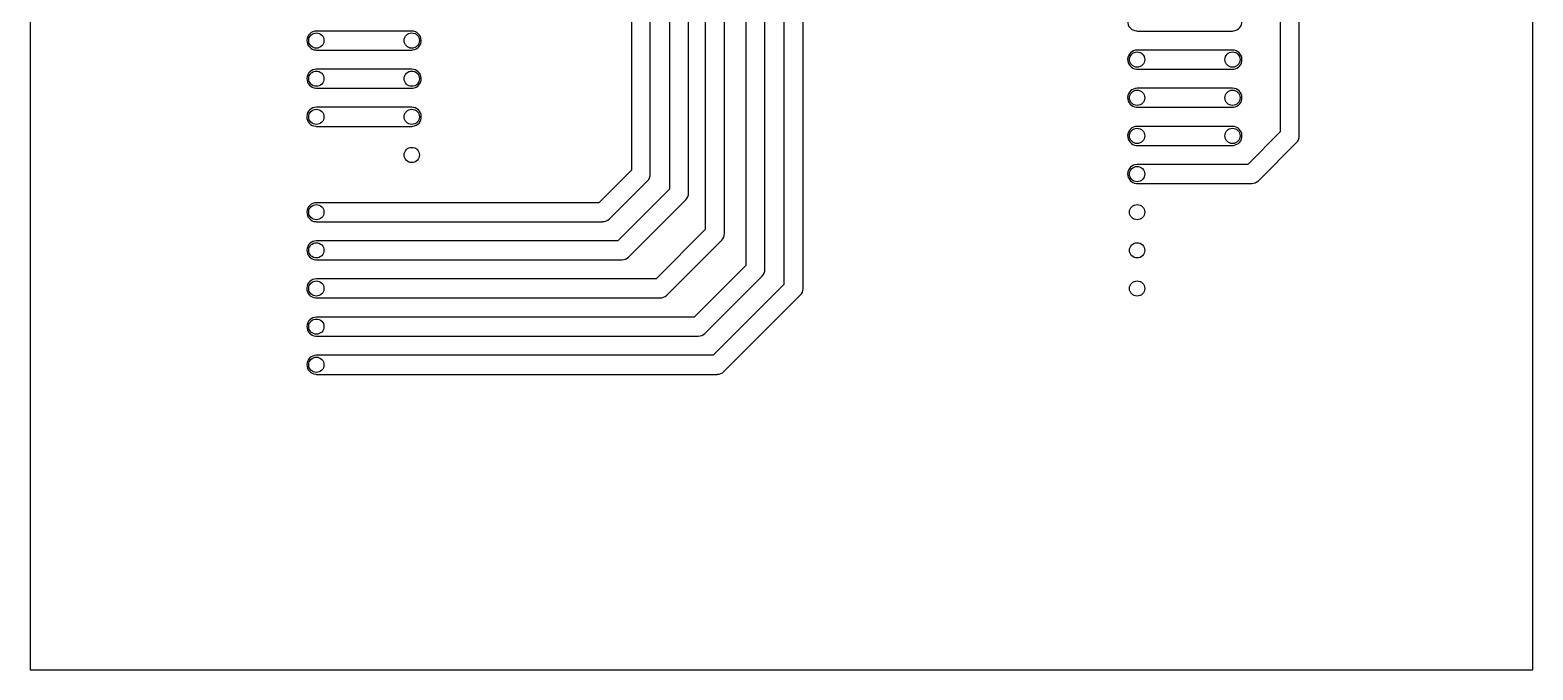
# Model space of a CAD drawing. Header units: millimetres. Extents: x 0 to 100, y -43 to 80.
# Drawn here: x 0 to 100, y -43.2 to -0.6 of the extents above; entities that cross this region are included whole.
import ezdxf

# ---------------------------------------------------------------- set-up
doc = ezdxf.new("R2010")
doc.units = ezdxf.units.MM

msp = doc.modelspace()

# ---------------------------------------------------------------- linework, layer by layer
at = {"layer": '16_copper'}
for points in [[(45.73, -23.49, 0.19565), (46.17, -23.31), (51.25, -18.23, 0.19891), (51.44, -17.78), (51.44, 56.46), (51.74, 56.76), (51.74, 57.54), (51.19, 58.09), (50.41, 58.09), (49.86, 57.54), (49.86, 56.76), (50.16, 56.46), (50.16, -17.52), (45.46, -22.23), (19.05, -22.23, 0.96764), (19.01, -23.49), (19.05, -23.5), (45.72, -23.5)], [(44.46, -20.95, 0.19565), (44.9, -20.77), (48.71, -16.96, 0.19891), (48.9, -16.51), (48.9, 56.46), (49.2, 56.76), (49.2, 57.54), (48.65, 58.09), (47.87, 58.09), (47.32, 57.54), (47.32, 56.76), (47.62, 56.46), (47.62, -16.25), (44.19, -19.69), (19.05, -19.69, 0.96764), (19.01, -20.95), (19.05, -20.96), (44.45, -20.96)], [(41.92, -18.41, 0.19565), (42.36, -18.23), (46.02, -14.57, 0.19891), (46.2, -14.12), (46.2, 56.3), (46.66, 56.76), (46.66, 57.54), (46.11, 58.09), (45.33, 58.09), (44.78, 57.54), (44.78, 56.76), (44.93, 56.61), (44.93, -13.86), (41.65, -17.14), (19.05, -17.14, 0.96764), (19.01, -18.41), (19.05, -18.41), (41.91, -18.41)], [(39.38, -15.87, 0.19565), (39.82, -15.69), (43.63, -11.88, 0.19891), (43.82, -11.43), (43.82, 56.46), (44.12, 56.76), (44.12, 57.54), (43.57, 58.09), (42.79, 58.09), (42.24, 57.54), (42.24, 56.76), (42.55, 56.46), (42.55, -11.17), (39.11, -14.61), (19.05, -14.61, 0.96764), (19.01, -15.87), (19.05, -15.88), (39.37, -15.88)], [(38.11, -13.33, 0.19565), (38.55, -13.15), (41.09, -10.61, 0.19891), (41.27, -10.16), (41.27, 56.46), (41.58, 56.76), (41.58, 57.54), (41.03, 58.09), (40.25, 58.09), (39.7, 57.54), (39.7, 56.76), (40.01, 56.46), (40.01, -9.9), (37.84, -12.07), (19.05, -12.07, 0.96764), (19.01, -13.33), (19.05, -13.34), (38.1, -13.34)], [(80.07, -0.63, 0.95158), (80.01, 0.64), (73.66, 0.64, 0.96764), (73.62, -0.63), (73.66, -0.64), (80.01, -0.64)], [(25.46, -1.9, 0.95158), (25.4, -0.64), (19.05, -0.64, 0.96764), (19.01, -1.9), (19.05, -1.91), (25.4, -1.91)], [(80.07, -3.17, 0.95158), (80.01, -1.91), (73.66, -1.91, 0.96764), (73.62, -3.17), (73.66, -3.18), (80.01, -3.18)], [(25.46, -4.44, 0.95158), (25.4, -3.18), (19.05, -3.18, 0.96764), (19.01, -4.44), (19.05, -4.45), (25.4, -4.45)], [(80.07, -5.71, 0.95158), (80.01, -4.45), (73.66, -4.45, 0.96764), (73.62, -5.71), (73.66, -5.71), (80.01, -5.71)], [(25.46, -6.98, 0.95158), (25.4, -5.71), (19.05, -5.71, 0.96764), (19.01, -6.98), (19.05, -6.99), (25.4, -6.99)], [(80.07, -8.25, 0.95158), (80.01, -6.99), (73.66, -6.99, 0.96764), (73.62, -8.25), (73.66, -8.26), (80.01, -8.26)]]:
    msp.add_lwpolyline(points, format="xyb", close=True, dxfattribs=at)
msp.add_lwpolyline([(83.19, 3.51), (83.19, -7.36), (81.02, -9.53), (73.66, -9.53, 0.96764), (73.62, -10.79), (73.66, -10.79), (81.28, -10.79), (81.29, -10.79, 0.19565), (81.73, -10.61), (84.27, -8.07, 0.19891), (84.45, -7.62), (84.45, 3.51)], format="xyb", dxfattribs=at)
at = {"layer": 'drills_PTH'}
for centre in [(19.05, -1.27), (25.4, -1.27), (73.66, -2.54), (80.01, -2.54), (19.05, -3.81), (25.4, -3.81), (73.66, -5.08), (80.01, -5.08), (19.05, -6.35), (25.4, -6.35), (73.66, -7.62), (80.01, -7.62), (25.4, -8.89), (73.66, -10.16), (19.05, -12.7), (73.66, -12.7), (19.05, -15.24), (73.66, -15.24), (19.05, -17.78), (73.66, -17.78), (19.05, -20.32), (19.05, -22.86)]:
    msp.add_circle(centre, 0.508, dxfattribs=at)
at = {"layer": 'outline'}
msp.add_lwpolyline([(0, -43.18), (100, -43.18), (100, 80), (0, 80), (0, -43.18)], close=True, dxfattribs=at)

doc.saveas('drawing.dxf')
